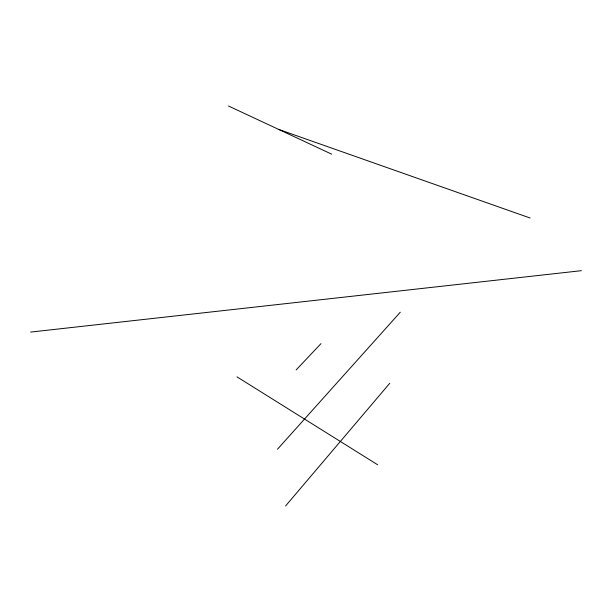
<?xml version="1.0" encoding="UTF-8"?>
<svg xmlns="http://www.w3.org/2000/svg" width="612" height="612" viewBox="0 0 612 612"><rect width="100%" height="100%" fill="white"/><g stroke="black" fill="none" stroke-linecap="round" stroke-linejoin="round"><path stroke-width="0.92" d="M285.567 505.979L389.752 383.28M277.473 449.246L400.286 312.219M296.154 369.939L320.979 343.623M30.6 332.087L581.4 270.68M278.552 129.369L530.091 218.002M228.521 106.021L331.666 154.155M237.005 376.87L377.673 464.791"/></g></svg>
